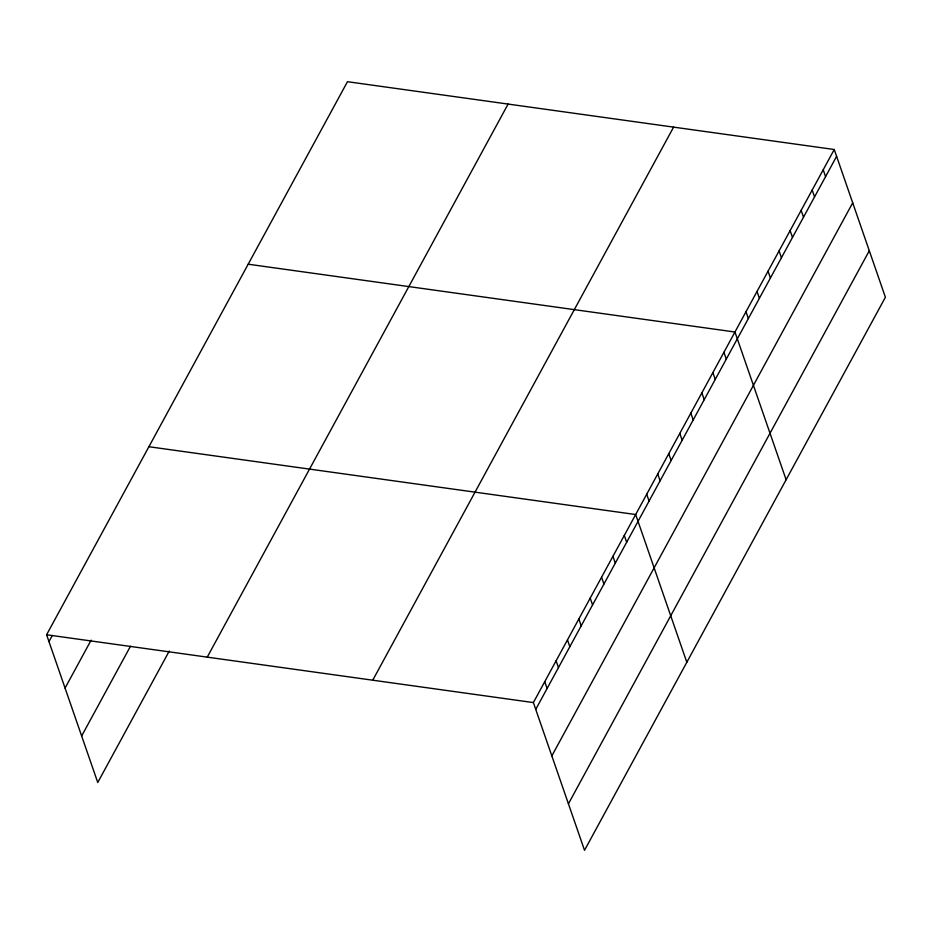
<?xml version="1.0" encoding="UTF-8"?>
<svg xmlns="http://www.w3.org/2000/svg" width="932" height="932" viewBox="0 0 932 932"><rect width="100%" height="100%" fill="white"/><g stroke="black" fill="none" stroke-linecap="round" stroke-linejoin="round"><path stroke-width="1.4" d="M169.298 650.99L97.755 782.496L46.6 634.762L347.473 81.701L834.245 149.504L885.4 297.238L584.527 850.299L533.372 702.577L834.245 149.504M48.965 641.577L52.309 635.438M65.065 688.084L91.138 640.144M81.655 735.989L130.457 646.272M207.242 657.142L508.103 104.069M372.742 680.197L673.603 127.125M535.737 709.392L836.61 156.331M551.837 755.887L852.71 202.827M568.427 803.803L869.3 250.743M248.18 264.21L734.952 332.013L786.119 479.747M148.899 446.719L635.671 514.534L686.826 662.268M46.6 634.762L533.372 702.577M823.212 169.787L825.577 176.602M812.18 190.07L814.545 196.885M801.147 210.341L803.512 217.168M790.115 230.623L792.48 237.439M779.082 250.906L781.447 257.721M768.05 271.177L770.414 278.004M757.017 291.46L759.382 298.275M745.984 311.742L748.349 318.558M723.931 352.296L726.284 359.111M712.898 372.579L715.252 379.394M701.866 392.861L704.219 399.677M690.833 413.132L693.187 419.959M679.801 433.415L682.154 440.23M668.768 453.698L671.133 460.513M657.736 473.969L660.101 480.796M646.703 494.251L649.068 501.067M624.3 535.422L626.665 542.238M612.941 556.322L615.295 563.138M601.571 577.211L603.936 584.026M590.212 598.099L592.566 604.926M578.842 618.999L581.207 625.815M567.471 639.888L569.836 646.715M556.113 660.788L558.466 667.603M544.742 681.676L547.107 688.492"/></g></svg>
